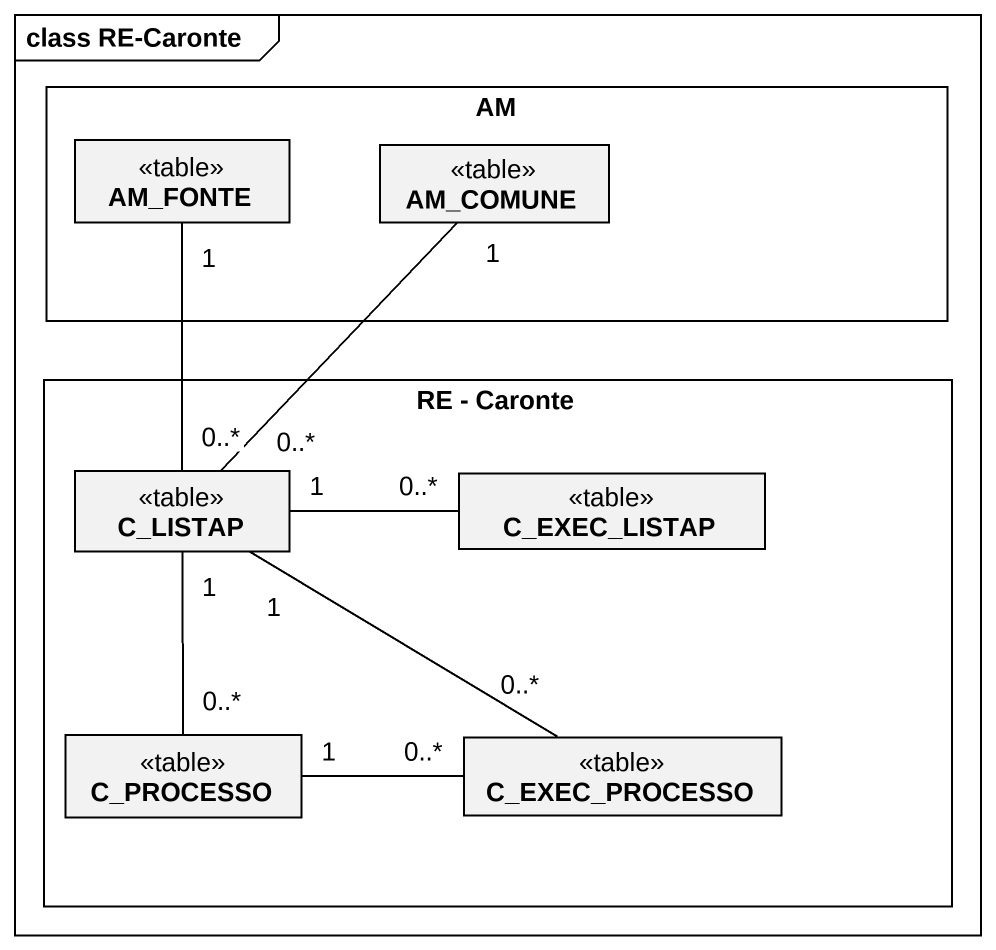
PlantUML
@startuml
mainframe class RE-Caronte
hide circle
hide empty members
rectangle AM {
  class AM_FONTE <<table>>
  class AM_COMUNE <<table>>
}
rectangle "RE - Caronte" as RE_Caronte {
  class C_LISTAP <<table>>
  class C_EXEC_LISTAP <<table>>
  class C_PROCESSO <<table>>
  class C_EXEC_PROCESSO <<table>>
}
C_LISTAP "0..*" -up- "1" AM_FONTE
C_LISTAP "0..*" -up- "1" AM_COMUNE
C_EXEC_LISTAP "0..*" -left- "1" C_LISTAP
C_PROCESSO "0..*" -up- "1" C_LISTAP
C_EXEC_PROCESSO "0..*" -up- "1" C_LISTAP
C_EXEC_PROCESSO "0..*" -left- "1" C_PROCESSO
@enduml
